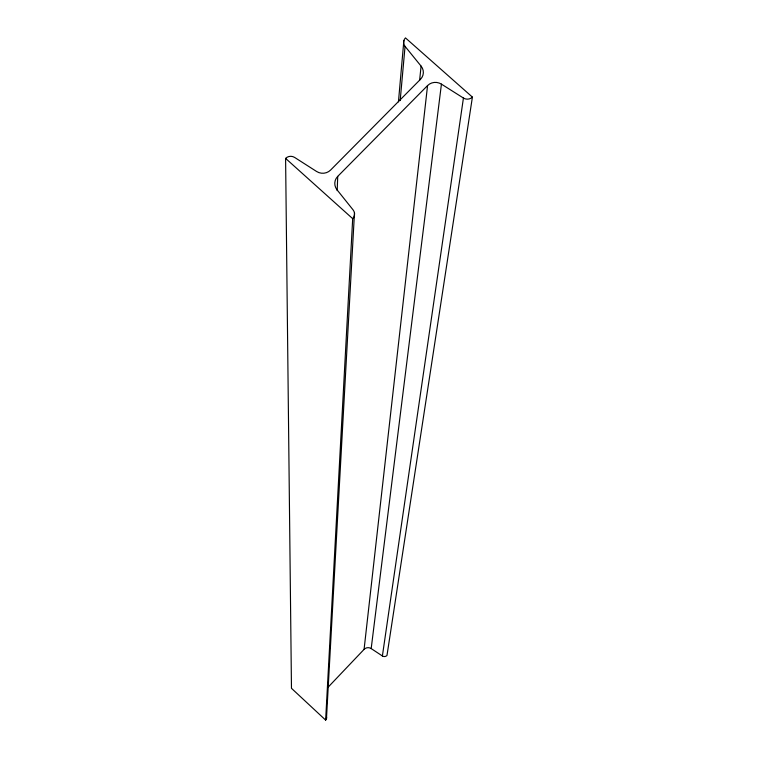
<?xml version="1.0" encoding="UTF-8"?>
<svg xmlns="http://www.w3.org/2000/svg" width="758" height="758" viewBox="0 0 758 758"><rect width="100%" height="100%" fill="white"/><g stroke="black" fill="none" stroke-linecap="round" stroke-linejoin="round"><path stroke-width="1.14" d="M337.187 190.58L337.727 176.387L427.559 85.578A10.82 10.233 6.1 0 1 441.431 84.129L463.432 98.038A6.993 6.614 7.2 0 0 472.405 97.1L386.987 655.452A3.582 3.525 10 0 1 382.392 655.964L371.183 648.583A5.533 5.458 7.9 0 0 364.077 649.379L327.74 687.582M472.405 97.1L405.464 37.9A6.974 6.566 5 0 0 405.056 46.38L421.097 66.126A10.811 10.205 5.2 0 1 420.482 79.306L330.63 170.029A10.887 10.347 2 0 1 316.636 171.507L294.635 157.437A7.04 6.689 0.8 0 0 285.595 158.394L291.47 688.311L325.637 720.1L352.688 218.664A7.068 6.737 3.1 0 0 353.143 209.966L337.016 189.784A10.906 10.375 3 0 1 337.727 176.387M326.461 718.669L354.479 212.827M398.443 101.847L403.872 40.534M400.177 100.587L405.056 46.38M419.619 80.244L421.097 66.126M364.077 649.379L427.559 85.578M371.183 648.583L441.431 84.129M382.392 655.964L463.432 98.038M285.595 158.394L352.688 218.664M326.546 717.011A3.6 3.563 1.6 0 1 325.637 720.1"/></g></svg>
